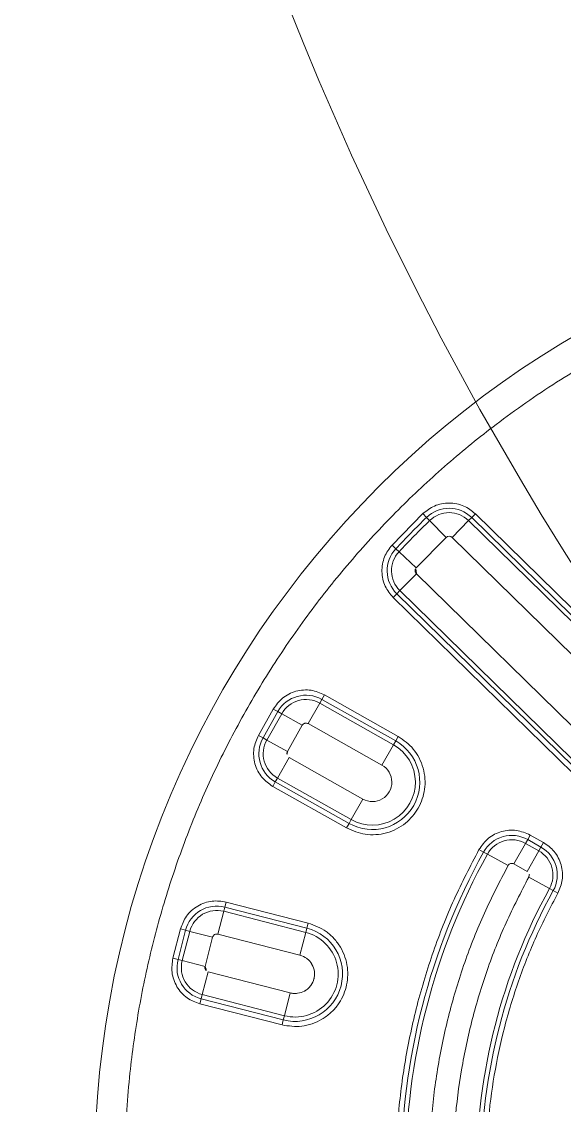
# Model space of a CAD drawing. Header units: metres. Extents: x 859577 to 860336, y 1645916 to 1646650.
# Drawn here: x 859953.6185 to 859953.7265, y 1646453.3535 to 1646453.5695 of the extents above; entities that cross this region are included whole.
import ezdxf

# ---------------------------------------------------------------- set-up
doc = ezdxf.new("R2010")
doc.units = ezdxf.units.M
doc.layers.add('A-ACCESORIOS', color=30, linetype='Continuous', lineweight=20)
doc.layers.add('PISO', color=31, linetype='Continuous', lineweight=15)

# ---------------------------------------------------------------- blocks, each defined once
blk = doc.blocks.new('mu10-3')
at = {"layer": 'A-ACCESORIOS', "linetype": 'Continuous', "ltscale": 20}
for p, q in [((-0.1753177936631118, -0.6583082360343155), (-0.1753177936631118, -0.6572644002534958)), ((-0.1753177936647603, -0.6572644002534958), (-0.04133378811496868, -0.6572644002534958)), ((-0.1753177936631118, -0.6583082360345429), (-0.1753177936631118, -0.6591780991853398)), ((-0.04133378812269939, -0.6583082360343155), (-0.1753177936631118, -0.6583082360343155)), ((-0.1753177936631118, -0.6591780991853398), (-0.04133378811496868, -0.6591780991853398)), ((-0.1753177936631118, -0.6591780991853398), (-0.1753177936631118, -0.6638753601999383)), ((-0.1827839649006364, -0.6733496127723697), (-0.1827839649007501, -0.6645530767531227)), ((-0.1817404311850623, -0.6645781869486314), (-0.1827839649007501, -0.6645530767538617)), ((-0.1817404311850623, -0.6645781869486314), (-0.1808708197552846, -0.6645991121109205)), ((-0.1808708197552846, -0.6645991121109773), (-0.1761749180345191, -0.6647121079873841)), ((-0.1761749180345191, -0.6731905815365167), (-0.1761749180345191, -0.6647121079873841)), ((-0.1753177936631118, -0.6638753601999383), (-0.04133378811496868, -0.6638753601998815)), ((-0.1817404311850623, -0.6733245025752126), (-0.1827839649007501, -0.6733496127700391)), ((-0.1817404311850623, -0.6733245025752694), (-0.1808708197552846, -0.6733035774129235)), ((-0.1808708197551709, -0.6733035774129235), (-0.1761749180345191, -0.6731905815365167)), ((-0.04133378811178545, -0.6740273293345354), (-0.1753177936631118, -0.6740273293345354)), ((-0.1753177936629982, -0.6787245903386179), (-0.1753177936631118, -0.6740273293239625)), ((-0.04133378811178545, -0.6787245902999075), (-0.1753177936629982, -0.678724590338561)), ((-0.1753177936631118, -0.6795944534893579), (-0.1753177936631118, -0.6787245903386179)), ((-0.1753177936631118, -0.6795944534893579), (-0.04133378811633293, -0.6795944534893579)), ((-0.1753177936631118, -0.6795944534893579), (-0.1753177936631118, -0.680638289270405)), ((-0.04133378811496868, -0.680638289270405), (-0.1753177936638508, -0.680638289270405)), ((-0.1226971333689448, -0.6953439926397209), (-0.119786376661807, -0.6945640577307017)), ((-0.1224269687881474, -0.6963522605788626), (-0.1226971333683196, -0.6953439926395504)), ((-0.1195162120818622, -0.6955723256700139), (-0.1197863766619207, -0.6945640577307017)), ((-0.1195162120818622, -0.6955723256700139), (-0.1224269687881474, -0.6963522605788626)), ((-0.1224269687881474, -0.6963522605788626), (-0.1222018316381082, -0.6971924838615564)), ((-0.1222018316381082, -0.6971924838615564), (-0.119291074931823, -0.6964125489528215)), ((-0.1222018316381082, -0.6971924838615564), (-0.1209860910278167, -0.701729689588376)), ((-0.1195162120819759, -0.6955723256699571), (-0.119291074931823, -0.6964125489527646)), ((-0.119291074931823, -0.6964125489528215), (-0.1180753343215315, -0.7009497546795842)), ((-0.1715287368181748, -0.704060952743987), (-0.1552292713315069, -0.6996935241298274)), ((-0.1549591067852703, -0.7007017920781209), (-0.1552292713653287, -0.6996935241389224)), ((-0.1549591067852703, -0.7007017920781777), (-0.1712585722376616, -0.7050692206832423)), ((-0.1710334350876224, -0.705909443965993), (-0.1547339696351173, -0.7015420153609284)), ((-0.1549591067852703, -0.7007017920781209), (-0.1547339696351173, -0.7015420153609284)), ((-0.1547339696351173, -0.7015420153609284), (-0.1535182290248258, -0.7060792210876912)), ((-0.1209860910278167, -0.701729689588376), (-0.1180753343215315, -0.7009497546795842)), ((-0.1125024904429779, -0.7002874770088852), (-0.1170274982197839, -0.7015478601484233)), ((-0.1125024904429779, -0.7002874770088852), (-0.1116645260398172, -0.7000540727237308)), ((-0.1116645260398172, -0.7000540727237876), (-0.1106589687561268, -0.6997739875816364)), ((-0.1712585722376616, -0.7050692206832423), (-0.1715287368178338, -0.7040609527439301)), ((-0.1269534987636689, -0.704280222133491), (-0.1261154791037598, -0.7040470163211694)), ((-0.1261154791038734, -0.7040470163212262), (-0.1215901729406141, -0.7027877049350195)), ((-0.1712585722376616, -0.7050692206832423), (-0.1710334350876224, -0.705909443965993)), ((-0.1710334350876224, -0.705909443965993), (-0.1698176944773309, -0.7104466496926989)), ((-0.1698176944773309, -0.7104466496926989), (-0.1535182290248258, -0.7060792210876912)), ((-0.1269534987636689, -0.704280222133491), (-0.1279591223555485, -0.7045600691081972)), ((-0.1749611540972182, -0.7127124528483932), (-0.1704239483703986, -0.711496712237988)), ((-0.1688641524402215, -0.7173179498990407), (-0.1704239483703986, -0.7114967122379312)), ((-0.1758013773800258, -0.7129375899983756), (-0.1768096453192811, -0.713207754578491)), ((-0.1752498493886492, -0.71902899224051), (-0.1768096453190537, -0.7132077545791162)), ((-0.1758013773800258, -0.7129375899984893), (-0.1749611540972182, -0.7127124528483932)), ((-0.1758013773797984, -0.7129375899990578), (-0.1742415814496212, -0.7187588276601105)), ((-0.1734013581668137, -0.7185336905100144), (-0.1749611540972182, -0.7127124528483932)), ((-0.1515146244625498, -0.7135567751929557), (-0.1678140898953302, -0.7179242037928475)), ((-0.1502988839294517, -0.7180939807113873), (-0.1515146244625498, -0.7135567751929557)), ((-0.1752498493887629, -0.71902899224051), (-0.1742415814495075, -0.7187588276603947)), ((-0.1734013581668137, -0.7185336905100144), (-0.1742415814496212, -0.7187588276600536)), ((-0.1688641524402215, -0.7173179498990407), (-0.1734013581667, -0.7185336905103554)), ((-0.1665983492844703, -0.7224614095194966), (-0.1678140898953302, -0.7179242037928475)), ((-0.1502988838849433, -0.7180939806993933), (-0.1665983493417684, -0.7224614093055948)), ((-0.1663732121343173, -0.7233016328023041), (-0.150073746677549, -0.7189342041960458)), ((-0.150073746677549, -0.7189342041960458), (-0.1502988838849433, -0.7180939806993933)), ((-0.150073746677549, -0.7189342041960458), (-0.1498035820974906, -0.719942472135358)), ((-0.1498035820931705, -0.7199424721341643), (-0.1661030475535767, -0.7243099007413889)), ((-0.1663732121343173, -0.7233016328023041), (-0.1665983492844703, -0.7224614095194966)), ((-0.1663732121343173, -0.7233016328022472), (-0.1661030475542589, -0.7243099007415594)), ((-0.1565970016315532, -0.7472595257336252), (-0.1419833006667091, -0.7388223015477706)), ((-0.1414613828065967, -0.7397262898690542), (-0.1560750837406886, -0.7481635140372305)), ((-0.1556401521652901, -0.7489168376236535), (-0.1410264512311414, -0.7404796134554772)), ((-0.1414613828065967, -0.7397262898689974), (-0.1419833006971203, -0.7388223015653352)), ((-0.1414613828065967, -0.7397262898689974), (-0.1410264512311414, -0.7404796134554772)), ((-0.1410264512310846, -0.7404796134554203), (-0.1386778207239558, -0.7445475608222978)), ((-0.1532915216585025, -0.7529847849906446), (-0.1386778207239558, -0.7445475608222978)), ((-0.1560750837406886, -0.7481635140372305), (-0.1565970016312122, -0.7472595257335115)), ((-0.1560750837406886, -0.7481635140372305), (-0.1556401521652901, -0.7489168376236535)), ((-0.1556401521652901, -0.7489168376236535), (-0.1532915216585025, -0.7529847849906446)), ((-0.1348071539182456, -0.7512517524304485), (-0.1494208548341476, -0.7596889765881087)), ((-0.132458523539583, -0.7553196996159386), (-0.1348071539182456, -0.7512517524304485)), ((-0.1576732891322763, -0.7565046080830484), (-0.1536053417651715, -0.7541559775762607)), ((-0.1505920474195932, -0.7593751564810418), (-0.1536053417651715, -0.7541559775762607)), ((-0.132458523539583, -0.7553196996159954), (-0.1470722243270757, -0.7637569239552136)), ((-0.1320235918134358, -0.7560730233712434), (-0.132458523539583, -0.7553196996159954)), ((-0.1584266127186424, -0.7569395396585605), (-0.1593306010223614, -0.7574614575490841)), ((-0.1563173066764421, -0.7626806364544905), (-0.1593306010220203, -0.7574614575496526)), ((-0.1584266127186424, -0.7569395396585037), (-0.1576732891322763, -0.7565046080831053)), ((-0.1584266127184151, -0.756939539659129), (-0.1554133183728936, -0.762158718563569)), ((-0.1546599947863569, -0.7617237869882274), (-0.1576732891322763, -0.7565046080831053)), ((-0.1466372927515067, -0.7645102475415797), (-0.1320235918135495, -0.7560730233711865)), ((-0.1315016739193311, -0.7569770116726886), (-0.1461153748604715, -0.7654142358450144)), ((-0.1320235918135495, -0.7560730233711865), (-0.1315016739230259, -0.7569770116749055)), ((-0.1505920474195932, -0.7593751564810418), (-0.1546599947864706, -0.7617237869881137)), ((-0.147072224326962, -0.7637569239552136), (-0.1494208548341476, -0.7596889765881087)), ((-0.1563173066764421, -0.7626806364544905), (-0.1554133183726663, -0.76215871856391)), ((-0.1546599947864706, -0.7617237869882274), (-0.1554133183728936, -0.7621587185636258)), ((-0.1466372927515067, -0.7645102475415797), (-0.147072224326962, -0.7637569239551567)), ((-0.1466372927516204, -0.7645102475415797), (-0.1461153748610968, -0.7654142358452987))]:
    blk.add_line(p, q, dxfattribs=at)
for centre, radius in [((0, 0), 0.6689513447619461), ((0, -0.6689513447619788), 0.1928508381295694)]:
    blk.add_circle(centre, radius, dxfattribs=at)
for centre, radius, start, end in [((-0.1753177936631118, -0.6647327326778623), 0.006424496643341322, 89.99999999935514, 178.6215772609772), ((-0.1753177936631118, -0.6647327326778623), 0.005554633492515803, 89.99999999980784, 178.6215772609121), ((0, -0.6689513447619788), 0.181793038471227, 178.6215772611075, 181.3784227388924), ((0, -0.6689513447619788), 0.1809231753204059, 178.6215772611075, 181.3784227388924), ((-0.1753177936632255, -0.6647327326778623), 0.0008573724779793814, 89.99999999851487, 178.6215772603973), ((-0.1753177936631118, -0.6731699568460385), 0.006424496643334337, 181.3784227392801, 270.0000000001921), ((-0.1753177936631118, -0.6731699568460385), 0.00555463349254331, 181.3784227388924, 270), ((-0.1178534299954208, -0.7017779128987627), 0.006424496643350971, 15.56449957105388, 104.9999999989121), ((-0.1207641867015923, -0.7025578478075545), 0.006424496643351366, 104.9999999999779, 195.5509294465269), ((-0.1207641867015923, -0.7025578478075545), 0.0055546334924611, 104.9999999995868, 195.5509294464662), ((-0.1178534299954208, -0.7017779128987627), 0.005554633492511635, 15.56449957117643, 104.9999999999779), ((-0.1525164267335413, -0.7098179981376802), 0.0094377909892184, 285.0000000273703, 104.9999999999779), ((-0.1525164267335413, -0.7098179981376802), 0.008567927838284924, 284.9999997215935, 104.9999999999779), ((-0.120764186701706, -0.7025578478076682), 0.0008573724780636588, 104.9999999963161, 195.5509294406417), ((-0.1178534299955345, -0.7017779128987058), 0.0008573724780818443, 15.56449956421164, 104.999999996565), ((0, -0.6689513447619788), 0.1167851169459318, 195.5644995711154, 224.4355004289282), ((0, -0.6689513447619788), 0.1159152537950905, 195.5644995711154, 224.4355004289282), ((0, -0.6689513447619788), 0.130907678276765, 195.5509294465269, 224.4490705534309), ((-0.1695957901512202, -0.711274807911991), 0.006424496643362796, 105.0000000001801, 194.9999999992422), ((-0.1695957901512202, -0.711274807911991), 0.005554633492496029, 104.9999999997716, 195.0000000001192), ((-0.1525164267335413, -0.7098179981376802), 0.003870666823775254, 284.9999996918515, 104.9999999999779), ((0, -0.6689513447619788), 0.1317775414275667, 195.5509294465269, 224.4490705534309), ((-0.1680359942208725, -0.7170960455734985), 0.006424496643345495, 195.0000000032485, 284.9999999997716), ((-0.1680359942208725, -0.7170960455734985), 0.005554633492502978, 195.0000000005103, 284.9999999997716), ((-0.1680359942221799, -0.7170960455727027), 0.0008573724790746969, 195.000000040739, 285.0000000380008), ((-0.1367424873120626, -0.7478996566212572), 0.009437790989212061, 300.000000027698, 119.9999999997715), ((-0.1367424873120626, -0.7478996566212572), 0.008567927838299412, 299.9999997219907, 119.9999999997715), ((-0.1528628354190005, -0.7537272913368156), 0.006424496643344383, 120.0000000004922, 210.0000000002032), ((-0.1528628354190005, -0.7537272913368156), 0.005554633492530899, 120.0000000004922, 209.9999999998603), ((-0.1528628354193415, -0.7537272913380662), 0.0008573724788648959, 119.9999999692111, 209.9999999707154), ((-0.1498495410727401, -0.7589464702420514), 0.0008573724783845183, 209.9999999848515, 299.9999999855476), ((-0.1498495410731948, -0.7589464702418809), 0.006424496643355774, 210.0000000035914, 299.9999999997715), ((-0.1498495410731948, -0.7589464702418809), 0.005554633492542964, 210.0000000006686, 300.0000000000034)]:
    blk.add_arc(centre, radius, start, end, dxfattribs=at)
for points, knots in [([(0.09341212471900917, -0.5071567987056369), (0.08948372175626673, -0.5049965173685109), (0.08152739351129412, -0.5006212260395841), (0.06887773470430147, -0.4951136316495308), (0.05558295216223996, -0.4903933680955674), (0.04167146529789534, -0.4866410643179506), (0.02804424992467602, -0.4840769751506286), (0.01487360091812207, -0.4825793556410645), (0.00229606210075417, -0.4819985516340353), (-0.0104027629137704, -0.4822717593406765), (-0.02314273273196932, -0.4834177051157553), (-0.03584102984160609, -0.485446457581304), (-0.04839181287093197, -0.4883498988144197), (-0.06071282937017486, -0.492110835915355), (-0.0727242806640902, -0.4967029597968349), (-0.08433040027091465, -0.5020805266871662), (-0.09546449548156488, -0.5081933445910067), (-0.1060666621903579, -0.5149850065245687), (-0.1167237843021667, -0.522867478811861), (-0.127244249597311, -0.5319010605641097), (-0.1374119121895774, -0.5421083993458637), (-0.1465791434576431, -0.5528358244761193), (-0.1547312785452277, -0.5639588830789535), (-0.1619342144808797, -0.5754584276571109), (-0.1682916127567751, -0.5874460648498712), (-0.1738483557438144, -0.6000673489006658), (-0.1785550210178144, -0.6133700990926059), (-0.1823111003915301, -0.6272794060515139), (-0.1848741847125552, -0.6409072015913466), (-0.1863720356531076, -0.6540777169768148), (-0.18695278051581, -0.6666552899428666), (-0.1866795888503816, -0.6793541056933918), (-0.1855336387226885, -0.6920940780320848), (-0.1835048874199288, -0.704792374440558), (-0.1806014459195353, -0.7173431577372185), (-0.1768405087207725, -0.729664173872095), (-0.1722483854954362, -0.7416756263544357), (-0.1668708160953543, -0.7532817416016542), (-0.1607580074528414, -0.7644158528581784), (-0.1539663113669008, -0.7750179604120717), (-0.1460839727201915, -0.7856753139982402), (-0.137049810753183, -0.7961947743173141), (-0.1268446520693942, -0.8063662130026614), (-0.1161093810740113, -0.8155197874140185), (-0.1050146995404475, -0.8237210725174577), (-0.09724724399717388, -0.8284239048362565), (-0.09341212471895233, -0.830745890818207)], [0, 0, 0, 0, 0.02291043124393882, 0.04640127627856693, 0.07043889536440054, 0.0949825248686006, 0.1199870078134519, 0.1412571413465028, 0.1627018157893433, 0.1843088610492792, 0.2061448528974915, 0.2280462251742265, 0.2499999996147192, 0.2719527910396048, 0.2938541685496895, 0.3156911381893608, 0.3372972159685446, 0.3587419054823086, 0.3800129914506218, 0.4050168025324465, 0.4295600826501579, 0.4535976939681215, 0.4770894055705902, 0.4999999997767685, 0.5229099078263219, 0.5464012767191545, 0.5704388958051738, 0.5949825253142076, 0.619987008260059, 0.6412571417913683, 0.6627018162343635, 0.684308861495887, 0.7061448533414494, 0.7280462256163859, 0.7500000000613228, 0.7719527914840738, 0.7938541689949457, 0.8156911386359665, 0.8372972164167377, 0.8587419059311826, 0.8800129918972291, 0.905016802977831, 0.9295600830954692, 0.9535976944176974, 0.9770892313843613, 0.9999999999999999, 0.9999999999999999, 0.9999999999999999, 0.9999999999999999]), ([(-0.09341212471895233, -0.830745890818207), (-0.08948372175615305, -0.832906172155333), (-0.08152739351112359, -0.8372814634843166), (-0.06887773470424463, -0.8427890578743131), (-0.05558295216218312, -0.8475093214283334), (-0.04167146529783849, -0.8512616252059502), (-0.02804424992461918, -0.8538257143732721), (-0.01487360091795153, -0.8553233338827795), (-0.002296062100697327, -0.8559041378898087), (0.01040276291394093, -0.8556309301832243), (0.02314273273202616, -0.8544849844080886), (0.03584102984166293, -0.8524562319425968), (0.04839181287115935, -0.8495527907094811), (0.06071282937034539, -0.8457918536085458), (0.07272428066414705, -0.8411997297270659), (0.0843304002709715, -0.8358221628367346), (0.09546449548162173, -0.829709344932894), (0.1060666621904147, -0.8229176829993321), (0.1167237843022235, -0.8150352107120398), (0.1272442495974246, -0.8060016289597343), (0.1374119121896911, -0.795794290178037), (0.1465791434577, -0.7850668650477246), (0.1547312785452846, -0.7739438064449473), (0.1619342144809366, -0.7624442618667899), (0.1682916127569456, -0.7504566246740296), (0.1738483557438713, -0.7378353406232918), (0.1785550210178712, -0.7245325904312381), (0.1823111003915869, -0.7106232834723869), (0.1848741847126121, -0.6969954879325542), (0.1863720356532212, -0.683824972547086), (0.1869527805159805, -0.6712473995810342), (0.1866795888505521, -0.658548583830509), (0.1855336387227453, -0.645808611491816), (0.1835048874199856, -0.6331103150833428), (0.1806014459197058, -0.6205595317866823), (0.1768405087208862, -0.6082385156517489), (0.172248385495493, -0.5962270631694082), (0.1668708160955248, -0.5846209479222466), (0.1607580074528983, -0.5734868366656656), (0.1539663113669576, -0.5628847291117722), (0.1460839727202483, -0.5522273755256606), (0.1370498107534104, -0.5417079152065867), (0.1268446520694511, -0.5315364765212394), (0.1161093810740681, -0.5223829021098823), (0.1050146995406749, -0.514181617006443), (0.09724724399723073, -0.5094787846876443), (0.09341212471900917, -0.5071567987056369)], [0, 0, 0, 0, 0.02291043124393882, 0.04640127627856693, 0.07043889536440054, 0.0949825248686006, 0.1199870078134519, 0.1412571413465028, 0.1627018157893433, 0.1843088610492792, 0.2061448528974915, 0.2280462251742265, 0.2499999996147192, 0.2719527910396049, 0.2938541685496895, 0.3156911381893608, 0.3372972159685446, 0.3587419054823086, 0.3800129914506218, 0.4050168025324465, 0.4295600826501579, 0.4535976939681215, 0.4770894055705902, 0.4999999997767685, 0.522909907826322, 0.5464012767191546, 0.5704388958051739, 0.5949825253142077, 0.6199870082600591, 0.6412571417913684, 0.6627018162343636, 0.6843088614958871, 0.7061448533414495, 0.728046225616386, 0.750000000061323, 0.7719527914840739, 0.7938541689949457, 0.8156911386359667, 0.8372972164167378, 0.8587419059311827, 0.8800129918972293, 0.9050168029778312, 0.9295600830954693, 0.9535976944176974, 0.9770892313843613, 0.9999999999999999, 0.9999999999999999, 0.9999999999999999, 0.9999999999999999]), ([(-0.1827839649007501, -0.6645530767531227), (-0.18266479244528, -0.6636293743296164), (-0.1824816142116674, -0.6622095648814366), (-0.1815359537906716, -0.6605137211507213), (-0.1805720820883039, -0.6593504911820105), (-0.1793860021319915, -0.6584148807096426), (-0.1776679006264317, -0.6575102886426976), (-0.1762440955633338, -0.6573613179195945), (-0.1753177936647603, -0.6572644002534958)], [0, 0, 0, 0, 0.2397864522102192, 0.3685722389896379, 0.5000000000007351, 0.6314277610117149, 0.7602135477907949, 1, 1, 1, 1]), ([(-0.1753177936638508, -0.680638289270405), (-0.1762440955624243, -0.68054137160442), (-0.1776679006256927, -0.6803924008814874), (-0.179386002131082, -0.6794878088148266), (-0.1805720820874512, -0.6785521983426861), (-0.1815359537899326, -0.6773889683742595), (-0.1824816142111558, -0.6756931246437716), (-0.1826647924449389, -0.6742733151957623), (-0.1827839649006364, -0.6733496127723697)], [0, 0, 0, 0, 0.2397864522118902, 0.3685722389909488, 0.500000000001244, 0.6314277610113352, 0.7602135477898201, 1, 1, 1, 1]), ([(-0.1753177936631118, -0.6740273293239625), (-0.1754240997682928, -0.6740161433509684), (-0.1755881977587705, -0.6739988762740268), (-0.1757856037731358, -0.6738951310052244), (-0.1759209451442985, -0.6737874995300785), (-0.176031628608996, -0.6736548989729272), (-0.176139997970381, -0.6734600148819823), (-0.1761611789855806, -0.6732965881554378), (-0.1761749180345191, -0.6731905815365167)], [0, 0, 0, 0, 0.2397734715760366, 0.3701230970673455, 0.4999998068281791, 0.6303495577187982, 0.7602265284292922, 1, 1, 1, 1]), ([(-0.119786376661807, -0.6945640577307017), (-0.1188585917241767, -0.6944175298685877), (-0.1174318347019039, -0.6941921978464052), (-0.1155222764429595, -0.6946333128138917), (-0.1141241771769614, -0.6952445405424328), (-0.1128869304359341, -0.6961375698786583), (-0.1115360795322999, -0.6975574983961792), (-0.1110045859425668, -0.6989006010298908), (-0.1106589687565815, -0.699773987579988)], [0, 0, 0, 0, 0.2395925132970456, 0.3684477802057271, 0.5000000000024156, 0.6315522197987009, 0.760407486706279, 1, 1, 1, 1]), ([(-0.1552292713315069, -0.6996935241298274), (-0.1539195027646088, -0.6994875253105306), (-0.1519046628245064, -0.6991706337166192), (-0.1492085491316857, -0.6998013530681533), (-0.1472386614431684, -0.7006740213527678), (-0.1454889493080032, -0.7019436512248376), (-0.1436343742326471, -0.7039730947717544), (-0.1421474126067892, -0.7070396291899783), (-0.1419018919485779, -0.7104388067113518), (-0.142493279310429, -0.7131236439146846), (-0.143373759537667, -0.7150980317027233), (-0.1446433981806194, -0.7168387284473283), (-0.1466629414588851, -0.7187330042697226), (-0.1485662898302849, -0.7194659880645418), (-0.1498035820931705, -0.7199424721341643)], [0, 0, 0, 0, 0.1197284222118089, 0.1841803301284219, 0.250000000000034, 0.315819669871647, 0.3802715777882573, 0.5000000000000652, 0.6197284222118565, 0.6841803301284499, 0.7500000000000331, 0.8158196698716192, 0.8802715777882099, 1, 1, 1, 1]), ([(-0.1170274982197839, -0.7015478601484233), (-0.1160399802911911, -0.7047886543916206), (-0.1140606156916419, -0.7112844487599546), (-0.1100623011518564, -0.7206868851321246), (-0.1053359335747359, -0.7297672965112838), (-0.09983530350075398, -0.7384005811307475), (-0.09369162500513539, -0.7465643722104573), (-0.08905593536883316, -0.75152632352507), (-0.0867431595094672, -0.7540018734684395)], [0, 0, 0, 0, 0.1659859472970841, 0.3326994868410669, 0.5000000082840085, 0.6673100022902656, 0.8340187856011088, 1, 1, 1, 1]), ([(-0.1106589687565815, -0.699773987579988), (-0.1097252049679014, -0.7028383315868041), (-0.1078535873247688, -0.7089804420184009), (-0.1040729586030693, -0.7178712463100965), (-0.09960383539259965, -0.7264574237934198), (-0.09440249610747742, -0.7346209622274387), (-0.08859323510108652, -0.7423405539585133), (-0.0842096692516634, -0.7470326034953132), (-0.08202267607117619, -0.7493735014519984)], [0, 0, 0, 0, 0.1659813470149571, 0.3326897243539422, 0.4999999912393854, 0.6673002404265889, 0.8340136477137564, 1, 1, 1, 1]), ([(-0.1768096453190537, -0.7132077545791162), (-0.1769564402925425, -0.7122744578583706), (-0.1771822575727242, -0.7108387511567571), (-0.1767327282350379, -0.7089182158489393), (-0.176111366390046, -0.7075130382171437), (-0.1752051277866826, -0.7062723342583581), (-0.1737666600903367, -0.7049227627780965), (-0.1724103929742569, -0.7044004729283415), (-0.1715287368181748, -0.704060952743987)], [0, 0, 0, 0, 0.2394568443925459, 0.3683606602360033, 0.499999999998219, 0.6316393397607375, 0.7605431556050166, 1, 1, 1, 1]), ([(-0.09009823395172134, -0.7573333432924869), (-0.09250388952119692, -0.7547595016205264), (-0.09732577119677899, -0.7496005087242565), (-0.1037154636182436, -0.7411116541470051), (-0.1094360107891816, -0.7321340329144732), (-0.1143505464533519, -0.7226911668062144), (-0.1185071605347048, -0.7129130627180302), (-0.1205640051395562, -0.7061578879778381), (-0.1215901729406141, -0.7027877049350195)], [0, 0, 0, 0, 0.1659843794625092, 0.3326981002172604, 0.5000000079808619, 0.6673110246040009, 0.8340201717160609, 1, 1, 1, 1]), ([(-0.09481762105764346, -0.7619628331951276), (-0.09734920558474869, -0.7592542408590361), (-0.1024235053130838, -0.7538251472585102), (-0.1091479816339529, -0.74489171303901), (-0.1151681222854108, -0.7354439133009691), (-0.120340125346047, -0.7255063350119144), (-0.1247145715835813, -0.7152160914214392), (-0.1268791881603306, -0.7081068784171975), (-0.1279591223556622, -0.7045600691077993)], [0, 0, 0, 0, 0.1659797180059389, 0.3326892027453985, 0.4999999924163002, 0.6673021266179082, 0.8340159573470857, 1, 1, 1, 1]), ([(-0.1704239483703986, -0.7114967122379312), (-0.1704407290318954, -0.711389588391171), (-0.170466656754229, -0.7112240718318503), (-0.1704152080527024, -0.7110034449175373), (-0.1703434198596483, -0.7108429161226013), (-0.1702403536314705, -0.7107006892244385), (-0.1700749632697693, -0.7105458995059166), (-0.1699188585475326, -0.7104856770266679), (-0.1698176944773309, -0.7104466496926989)], [0, 0, 0, 0, 0.2394429600846598, 0.3699622084922427, 0.5000002166968938, 0.6305192480136086, 0.7605570399153998, 1, 1, 1, 1]), ([(-0.1661030475535767, -0.7243099007413889), (-0.1670363442743792, -0.7244566957148209), (-0.1684720509759927, -0.7246825129951162), (-0.1703925862837536, -0.7242329836573731), (-0.1717977639155492, -0.7236116218123243), (-0.1730384678743349, -0.7227053832090746), (-0.1743880393547101, -0.7212669155126719), (-0.1749103292043515, -0.7199106483966489), (-0.1752498493886492, -0.71902899224051)], [0, 0, 0, 0, 0.23945684439377, 0.3683606602374834, 0.4999999999996737, 0.6316393397619128, 0.7605431556057812, 1, 1, 1, 1]), ([(-0.1419833006667091, -0.7388223015477706), (-0.1407714777992055, -0.7382843289182688), (-0.1389073094449031, -0.7374567561942627), (-0.1361398214182827, -0.7373681787336182), (-0.1340111928529382, -0.7377012671170178), (-0.1319924963217431, -0.738474776576254), (-0.1296758557188582, -0.7399550691611125), (-0.1274458835718519, -0.7425322599647757), (-0.1263289569470203, -0.7457520678984793), (-0.1262053062718564, -0.7484984838047808), (-0.1265447757010634, -0.7506334810120165), (-0.1273206269868865, -0.7526434716145332), (-0.1287810813371948, -0.7549958978164), (-0.1304298645198401, -0.756196528602004), (-0.1315016739193311, -0.7569770116726886)], [0, 0, 0, 0, 0.1197284222118763, 0.1841803301285219, 0.2500000000001693, 0.3158196698718162, 0.380271577788461, 0.5000000000003347, 0.6197284222121202, 0.6841803301286548, 0.7500000000001688, 0.8158196698716789, 0.8802715777882169, 1, 1, 1, 1]), ([(-0.1386778207239558, -0.7445475608222978), (-0.1382320845452227, -0.7443441069071923), (-0.1377818813717226, -0.7441386140559985), (-0.1372641790839566, -0.7440642125625345), (-0.136744860689646, -0.7439954920983496), (-0.1361937397401221, -0.7440364764837568), (-0.1352217225053778, -0.744303189711502), (-0.1345154138220437, -0.7446635396575516), (-0.1339615511622014, -0.7451953711583315), (-0.1337247563076289, -0.7454717436480109), (-0.133602843299002, -0.7456294198156002), (-0.1334751384142692, -0.7458214903837188), (-0.1331637963915568, -0.7463407078171826), (-0.1328963137297592, -0.7471100377399011), (-0.1328500996961566, -0.7481236222490679), (-0.1329359073589558, -0.7486521228094034), (-0.1330150843462548, -0.7489433220004003), (-0.1331581593665305, -0.7494473416371648), (-0.1335230201776199, -0.7501434224222407), (-0.1340378614912652, -0.7506803288476362), (-0.134314247695329, -0.750916893803776), (-0.1345061150774995, -0.7510671703046228), (-0.1347029573020677, -0.7511878642201282), (-0.1348071539001694, -0.7512517524200462)], [0, 0, 0, 0, 0.1197690981895306, 0.1209693775348944, 0.129547429252351, 0.2495951373414034, 0.2532237944963423, 0.3793053482909032, 0.4394880279270278, 0.4425973361998676, 0.469461044006057, 0.4887889034824228, 0.4996961483297058, 0.6194652465182411, 0.6846570947697103, 0.7497956232616954, 0.7509251911176746, 0.7594123251357754, 0.8796187211365244, 0.9397605337360145, 0.9428410509511228, 0.9697434427554622, 0.9999999999999999, 0.9999999999999999, 0.9999999999999999, 0.9999999999999999]), ([(-0.1593306010220203, -0.7574614575496526), (-0.1597139490441464, -0.7565979554782984), (-0.1603036600247947, -0.7552696151090572), (-0.160366519142201, -0.7532981737010118), (-0.1601300164215331, -0.751780056056532), (-0.1595757749636846, -0.7503470762500228), (-0.1585356166673364, -0.7486711874672096), (-0.1573607417926723, -0.7478156664526523), (-0.1565970016315532, -0.7472595257336252)], [0, 0, 0, 0, 0.2394568443941286, 0.3683606602380408, 0.5000000000003435, 0.6316393397625999, 0.7605431556063447, 0.9999999999999999, 0.9999999999999999, 0.9999999999999999, 0.9999999999999999]), ([(-0.1461153748604715, -0.7654142358450144), (-0.1469788769318257, -0.7657975838670836), (-0.14830721730101, -0.7663872948476751), (-0.1502786587090554, -0.7664501539651383), (-0.1517967763534784, -0.7662136512444135), (-0.1532297561599876, -0.7656594097866218), (-0.1549056449429145, -0.7646192514902168), (-0.155761165957415, -0.7634443766156664), (-0.1563173066764421, -0.7626806364544905)], [0, 0, 0, 0, 0.2394568443934599, 0.3683606602370921, 0.499999999999276, 0.6316393397615777, 0.7605431556055448, 1, 1, 1, 1])]:
    blk.add_open_spline(points, degree=3, knots=knots, dxfattribs=at)
blk.add_open_spline([(-0.1279591223556622, -0.7045600691077993), (-0.1281135872119989, -0.7035810169402339), (-0.1284225169245019, -0.7016229126051599), (-0.1274035934168296, -0.6987670280226439), (-0.125462092317548, -0.696437896136274), (-0.1236187863517557, -0.6957086271386288), (-0.1226971333689448, -0.6953439926397209)], degree=3, dxfattribs=at)

msp = doc.modelspace()

# ---------------------------------------------------------------- linework, layer by layer
at = {"layer": 'PISO'}
msp.add_circle((859954.2940526693, 1646453.818140181), 0.9231527500999477, dxfattribs=at)

# ---------------------------------------------------------------- block references
at = {"layer": 'A-ACCESORIOS', "rotation": 315.5821386310157}
msp.add_blockref('mu10-3', (859954.2940526693, 1646453.818140181), dxfattribs=at)

doc.saveas('drawing.dxf')
